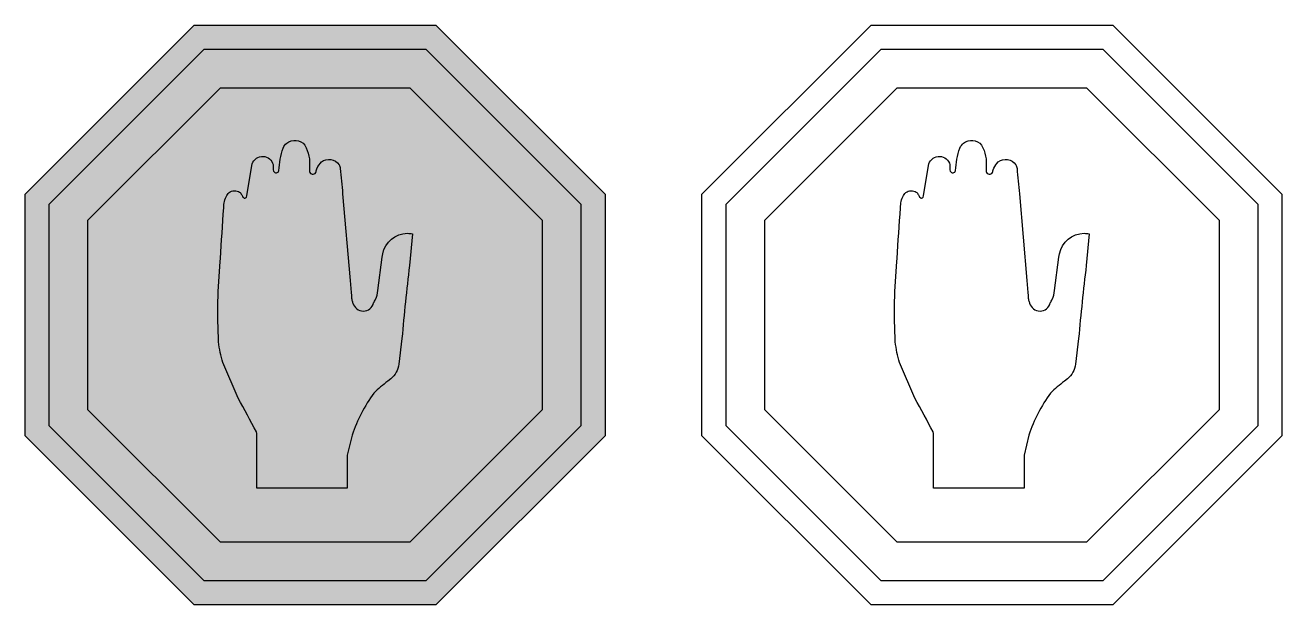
# Model space of a CAD drawing. Extents: x -700 to 600, y 0 to 600.
import ezdxf

# ---------------------------------------------------------------- set-up
doc = ezdxf.new("R2010")
doc.units = 0
doc.header["$MEASUREMENT"] = 0

msp = doc.modelspace()

# ---------------------------------------------------------------- hatches: boundary and pattern name
h = msp.add_hatch(color=1)
h.paths.add_polyline_path([(-525, 600), (-275, 600), (-100, 425), (-100, 175), (-275, 0.0001), (-525, 0.0001), (-699.999869482, 175), (-699.9999, 425)])
h.paths.add_polyline_path([(-514.645, 575), (-285.355, 575), (-125, 414.645), (-125, 185.355), (-285.355, 25.0001), (-514.645, 25.0001), (-674.9999, 185.355), (-674.9999, 414.645)], flags=16)
h.paths.add_polyline_path([(-498.076, 535), (-301.924, 535), (-165, 398.076), (-165, 201.924), (-301.924, 65.0001), (-498.076, 65.0001), (-634.9999, 201.924), (-634.9999, 398.076)], flags=0)
edge = h.paths.add_edge_path(flags=0)
edge.add_line((-460.197, 175.762), (-460.192, 176.641))
edge.add_arc((-462.7308266500393, 176.8346920497214), 2.546204502602864, 355.6372442617441, 380.8272752869066)
edge.add_arc((-470.5741916488197, 174.2718680990902), 10.79544285199112, 18.73907382055625, 25.54454483949825)
edge.add_arc((-1905.222186569475, -570.1589589634989), 1627.07928737899, 27.41207507132578, 28.80886241813834)
edge.add_line((-479.523, 213.913), (-495.374, 250.698))
edge.add_arc((-387.7205865283254, 284.5081520206647), 112.8378651506833, 186.2861900226054, 197.435670152376, ccw=False)
edge.add_arc((66.04476281188613, 301.9139832276265), 566.7067612852035, 174.5850511731633, 183.0103108132975, ccw=False)
edge.add_line((-498.133, 355.393), (-497.917, 358.423))
edge.add_arc((2092.998594264718, 217.4529901445034), 2594.74780282839, 175.7223400160021, 176.8856451978162, ccw=False)
edge.add_arc((-466.0143961300806, 410.9550616983721), 28.50663184707096, 153.1821233861505, 179.919727560763, ccw=False)
edge.add_arc((-476.1785122208505, 414.8414173553688), 17.71762434729389, 141.9937459707959, 149.5667510775403, ccw=False)
edge.add_arc((-483.4085051132994, 419.4110866021162), 9.246299979590146, 63.34877290536309, 136.7116537341028, ccw=False)
edge.add_arc((-481.4536696986775, 422.483953779559), 5.635136313369282, 27.626505263749323, 67.10106846174659, ccw=False)
edge.add_arc((-493.1137740866784, 413.2378984868419), 20.44390308823967, 25.691967132730383, 35.45617721221589, ccw=False)
edge.add_arc((-472.8889497898176, 422.9685260925856), 1.999996620330972, 205.7066572908999, 296.1342327265459)
edge.add_arc((-473.1642318572628, 423.2450098417585), 2.372782521027526, 299.1625792491201, 362.6568937139332)
edge.add_line((-470.794, 423.355), (-465.476, 454.567))
edge.add_arc((-454.4134209856024, 453.0544339244587), 11.16550538859157, 20.616865027258484, 172.2143305866174, ccw=False)
edge.add_arc((-449.8624168559558, 454.4183864094668), 6.433953589405722, 1.2522948229424173, 23.520205339957386, ccw=False)
edge.add_line((-443.43, 454.559), (-443.429, 451.701))
edge.add_arc((-436.998759517176, 450.8821587045275), 6.482167363939286, 172.7428855197398, 199.7662102685227)
edge.add_arc((-440.4522267557261, 450.3073073311867), 3.101788453475601, 211.4269616725707, 343.8396995018928)
edge.add_arc((-353.776167505566, 446.1913716936658), 83.76001050919535, 161.4811097272787, 177.7744899592249, ccw=False)
edge.add_arc((-418.4040397196154, 465.7620579648882), 16.3814872147617, 132.0829153582685, 154.5754241901199, ccw=False)
edge.add_arc((-421.0982791003882, 466.7992945522578), 13.86746876830477, 40.88419170789638, 126.68543260129059, ccw=False)
edge.add_arc((-444.7670367233405, 456.9841135755804), 39.02990251203571, -6.589844426444472, 28.949347355722182, ccw=False)
edge.add_line((-405.995, 452.505), (-405.926, 449.366))
edge.add_arc((-402.3940539837479, 449.1763432715256), 3.537034398528623, 176.9263109313101, 312.0286924520491)
edge.add_arc((-402.3096406807609, 449.12884858028), 3.445378564976326, 311.5147399679157, 348.7044102767632)
edge.add_arc((-402.3944458506649, 449.1740471327843), 3.537502654969832, 348.2555601998598, 359.6753013750063)
edge.add_arc((-391.0445148081651, 447.9527427128762), 7.904299079773493, 155.3932281300064, 171.2585913972917, ccw=False)
edge.add_arc((-380.8529378879234, 444.3250229078367), 18.70479314970021, 156.153972784728, 158.2903055130675, ccw=False)
edge.add_arc((-379.5212392362334, 443.8716404959804), 20.10648564527431, 133.6627381670494, 156.5064722001087, ccw=False)
edge.add_arc((-385.6747645839728, 448.5136375669096), 12.56193496745957, 34.00449795669772, 127.9672236870633, ccw=False)
edge.add_arc((-382.131567512253, 451.11489904817), 8.171741991302051, 4.408247722589579, 32.77832535601908, ccw=False)
edge.add_arc((-1393.321928681765, 343.8139324242416), 1025.035851313018, 4.572146813212328, 6.044045984172499, ccw=False)
edge.add_line((-371.548, 425.524), (-363.799, 335.72))
edge.add_line((-363.799, 335.72), (-362.739, 323.437))
edge.add_line((-362.739, 323.437), (-362.459, 320.188))
edge.add_line((-362.459, 320.188), (-362.276, 317.508))
edge.add_arc((-339.0364994839784, 320.2031871843752), 23.39526486691243, 186.6152907321207, 196.6317735283502)
edge.add_arc((-352.1755797763106, 317.1888025323322), 9.981292295790634, 201.6459641582663, 208.8149252320628)
edge.add_arc((-350.241848296474, 315.1298583055986), 11.02801003087201, 194.4499108009975, 346.2036970625508)
edge.add_arc((-366.4726342398492, 329.6207269184731), 31.9204803137776, 327.5641114401616, 335.0503956570371)
edge.add_arc((-357.6765901890951, 325.8492817395951), 22.35630816906339, 334.3049328718828, 358.3998539128152)
edge.add_line((-335.329, 325.225), (-330.682, 359.958))
edge.add_line((-330.682, 359.958), (-330.013, 363.203))
edge.add_arc((-304.3992326221375, 358.4737694732726), 26.04670229918147, 90.34484838977829, 169.5389335835461, ccw=False)
edge.add_arc((-304.1052337129265, 354.8088535094162), 29.71456572172122, 80.77375863595262, 90.86920322896492, ccw=False)
edge.add_line((-299.341, 384.139), (-302.391, 351.139))
edge.add_arc((2227.194385010984, 49.99680589247203), 2547.447514892714, 173.2110013755974, 174.9147081239218)
edge.add_line((-310.226, 275.799), (-313.311, 249.102))
edge.add_arc((-337.9166323561208, 252.9027744697904), 24.89745027537537, 310.0957771294725, 351.21905461780483, ccw=False)
edge.add_line((-321.881, 233.857), (-324.858, 231.377))
edge.add_arc((-257.9946275517995, 138.8977830574916), 114.1188684725113, 125.8672948473802, 135.3412293690283)
edge.add_arc((-221.0829602718343, 130.4207286967448), 147.6816286878801, 143.091152977224, 162.1202431927156)
edge.add_line((-361.6319999999999, 175.762), (-366.742, 154.875))
edge.add_line((-366.742, 154.875), (-366.742, 120.875))
edge.add_line((-366.742, 120.875), (-460.2, 120.875))
edge.add_line((-460.2, 120.875), (-460.2, 173.989))
edge.add_line((-460.2, 173.989), (-460.197, 175.762))
h = msp.add_hatch(color=7)
h.paths.add_polyline_path([(-514.645, 575), (-285.355, 575), (-125, 414.645), (-125, 185.355), (-285.355, 25.0001), (-514.645, 25.0001), (-674.9999, 185.355), (-674.9999, 414.645)])
h.paths.add_polyline_path([(-498.076, 535), (-301.924, 535), (-165, 398.076), (-165, 201.924), (-301.924, 65.0001), (-498.076, 65.0001), (-634.9999, 201.924), (-634.9999, 398.076)], flags=16)
edge = h.paths.add_edge_path(flags=0)
edge.add_line((-460.197, 175.762), (-460.192, 176.641))
edge.add_arc((-462.7308266500393, 176.8346920497214), 2.546204502602864, 355.6372442617441, 380.8272752869066)
edge.add_arc((-470.5741916488197, 174.2718680990902), 10.79544285199112, 18.73907382055625, 25.54454483949825)
edge.add_arc((-1905.222186569475, -570.1589589634989), 1627.07928737899, 27.41207507132578, 28.80886241813834)
edge.add_line((-479.523, 213.913), (-495.374, 250.698))
edge.add_arc((-387.7205865283254, 284.5081520206647), 112.8378651506833, 186.2861900226054, 197.435670152376, ccw=False)
edge.add_arc((66.04476281188613, 301.9139832276265), 566.7067612852035, 174.5850511731633, 183.0103108132975, ccw=False)
edge.add_line((-498.133, 355.393), (-497.917, 358.423))
edge.add_arc((2092.998594264718, 217.4529901445034), 2594.74780282839, 175.7223400160021, 176.8856451978162, ccw=False)
edge.add_arc((-466.0143961300806, 410.9550616983721), 28.50663184707096, 153.1821233861505, 179.919727560763, ccw=False)
edge.add_arc((-476.1785122208505, 414.8414173553688), 17.71762434729389, 141.9937459707959, 149.5667510775403, ccw=False)
edge.add_arc((-483.4085051132994, 419.4110866021162), 9.246299979590146, 63.34877290536309, 136.7116537341028, ccw=False)
edge.add_arc((-481.4536696986775, 422.483953779559), 5.635136313369282, 27.626505263749323, 67.10106846174659, ccw=False)
edge.add_arc((-493.1137740866784, 413.2378984868419), 20.44390308823967, 25.691967132730383, 35.45617721221589, ccw=False)
edge.add_arc((-472.8889497898176, 422.9685260925856), 1.999996620330972, 205.7066572908999, 296.1342327265459)
edge.add_arc((-473.1642318572628, 423.2450098417585), 2.372782521027526, 299.1625792491201, 362.6568937139332)
edge.add_line((-470.794, 423.355), (-465.476, 454.567))
edge.add_arc((-454.4134209856024, 453.0544339244587), 11.16550538859157, 20.616865027258484, 172.2143305866174, ccw=False)
edge.add_arc((-449.8624168559558, 454.4183864094668), 6.433953589405722, 1.2522948229424173, 23.520205339957386, ccw=False)
edge.add_line((-443.43, 454.559), (-443.429, 451.701))
edge.add_arc((-436.998759517176, 450.8821587045275), 6.482167363939286, 172.7428855197398, 199.7662102685227)
edge.add_arc((-440.4522267557261, 450.3073073311867), 3.101788453475601, 211.4269616725707, 343.8396995018928)
edge.add_arc((-353.776167505566, 446.1913716936658), 83.76001050919535, 161.4811097272787, 177.7744899592249, ccw=False)
edge.add_arc((-418.4040397196154, 465.7620579648882), 16.3814872147617, 132.0829153582685, 154.5754241901199, ccw=False)
edge.add_arc((-421.0982791003882, 466.7992945522578), 13.86746876830477, 40.88419170789638, 126.68543260129059, ccw=False)
edge.add_arc((-444.7670367233405, 456.9841135755804), 39.02990251203571, -6.589844426444472, 28.949347355722182, ccw=False)
edge.add_line((-405.995, 452.505), (-405.926, 449.366))
edge.add_arc((-402.3940539837479, 449.1763432715256), 3.537034398528623, 176.9263109313101, 312.0286924520491)
edge.add_arc((-402.3096406807609, 449.12884858028), 3.445378564976326, 311.5147399679157, 348.7044102767632)
edge.add_arc((-402.3944458506649, 449.1740471327843), 3.537502654969832, 348.2555601998598, 359.6753013750063)
edge.add_arc((-391.0445148081651, 447.9527427128762), 7.904299079773493, 155.3932281300064, 171.2585913972917, ccw=False)
edge.add_arc((-380.8529378879234, 444.3250229078367), 18.70479314970021, 156.153972784728, 158.2903055130675, ccw=False)
edge.add_arc((-379.5212392362334, 443.8716404959804), 20.10648564527431, 133.6627381670494, 156.5064722001087, ccw=False)
edge.add_arc((-385.6747645839728, 448.5136375669096), 12.56193496745957, 34.00449795669772, 127.9672236870633, ccw=False)
edge.add_arc((-382.131567512253, 451.11489904817), 8.171741991302051, 4.408247722589579, 32.77832535601908, ccw=False)
edge.add_arc((-1393.321928681765, 343.8139324242416), 1025.035851313018, 4.572146813212328, 6.044045984172499, ccw=False)
edge.add_line((-371.548, 425.524), (-363.799, 335.72))
edge.add_line((-363.799, 335.72), (-362.739, 323.437))
edge.add_line((-362.739, 323.437), (-362.459, 320.188))
edge.add_line((-362.459, 320.188), (-362.276, 317.508))
edge.add_arc((-339.0364994839784, 320.2031871843752), 23.39526486691243, 186.6152907321207, 196.6317735283502)
edge.add_arc((-352.1755797763106, 317.1888025323322), 9.981292295790634, 201.6459641582663, 208.8149252320628)
edge.add_arc((-350.241848296474, 315.1298583055986), 11.02801003087201, 194.4499108009975, 346.2036970625508)
edge.add_arc((-366.4726342398492, 329.6207269184731), 31.9204803137776, 327.5641114401616, 335.0503956570371)
edge.add_arc((-357.6765901890951, 325.8492817395951), 22.35630816906339, 334.3049328718828, 358.3998539128152)
edge.add_line((-335.329, 325.225), (-330.682, 359.958))
edge.add_line((-330.682, 359.958), (-330.013, 363.203))
edge.add_arc((-304.3992326221375, 358.4737694732726), 26.04670229918147, 90.34484838977829, 169.5389335835461, ccw=False)
edge.add_arc((-304.1052337129265, 354.8088535094162), 29.71456572172122, 80.77375863595262, 90.86920322896492, ccw=False)
edge.add_line((-299.341, 384.139), (-302.391, 351.139))
edge.add_arc((2227.194385010984, 49.99680589247203), 2547.447514892714, 173.2110013755974, 174.9147081239218)
edge.add_line((-310.226, 275.799), (-313.311, 249.102))
edge.add_arc((-337.9166323561208, 252.9027744697904), 24.89745027537537, 310.0957771294725, 351.21905461780483, ccw=False)
edge.add_line((-321.881, 233.857), (-324.858, 231.377))
edge.add_arc((-257.9946275517995, 138.8977830574916), 114.1188684725113, 125.8672948473802, 135.3412293690283)
edge.add_arc((-221.0829602718343, 130.4207286967448), 147.6816286878801, 143.091152977224, 162.1202431927156)
edge.add_line((-361.6319999999999, 175.762), (-366.742, 154.875))
edge.add_line((-366.742, 154.875), (-366.742, 120.875))
edge.add_line((-366.742, 120.875), (-460.2, 120.875))
edge.add_line((-460.2, 120.875), (-460.2, 173.989))
edge.add_line((-460.2, 173.989), (-460.197, 175.762))

# ---------------------------------------------------------------- linework, layer by layer
at = {"color": 1}
msp.add_lwpolyline([(-525, 600), (-275, 600), (-100, 425), (-100, 175), (-275, 0.0001), (-525, 0.0001), (-699.999869482, 175), (-699.9999, 425)], close=True, dxfattribs=at)
for points in [[(175, 600), (425, 600), (600, 425), (600, 175), (425, 0.0001), (175, 0.0001), (0.000130518, 175), (0.0001, 425)], [(-514.645, 575), (-285.355, 575), (-125, 414.645), (-125, 185.355), (-285.355, 25.0001), (-514.645, 25.0001), (-674.9999, 185.355), (-674.9999, 414.645)], [(185.355, 575), (414.645, 575), (575, 414.645), (575, 185.355), (414.645, 25.0001), (185.355, 25.0001), (25.0001, 185.355), (25.0001, 414.645)], [(-498.076, 535), (-301.924, 535), (-165, 398.076), (-165, 201.924), (-301.924, 65.0001), (-498.076, 65.0001), (-634.9999, 201.924), (-634.9999, 398.076)], [(201.924, 535), (398.076, 535), (535, 398.076), (535, 201.924), (398.076, 65.0001), (201.924, 65.0001), (65.0001, 201.924), (65.0001, 398.076)]]:
    msp.add_lwpolyline(points, close=True)
for points in [[(-460.197, 175.762), (-460.192, 176.641, 0.110357), (-460.351, 177.74, 0.0297032), (-460.834, 178.927, 0.00609471), (-479.523, 213.913), (-495.374, 250.698, -0.04868719999999999), (-499.88, 272.153, -0.0367787), (-498.133, 355.393), (-497.917, 358.423, -0.00507592), (-494.521, 410.995, -0.117197), (-491.455, 423.816, -0.0330555), (-490.139, 425.751, -0.331507), (-479.261, 427.675, -0.173964), (-476.461, 425.097, -0.04263019999999999), (-474.691, 422.101, 0.416401), (-472.008, 421.173, 0.284359), (-470.794, 423.355), (-465.476, 454.567, -0.778461), (-443.963, 456.986, -0.097469), (-443.43, 454.559), (-443.429, 451.701, 0.118461), (-443.099, 448.69, 0.651971), (-437.473, 449.444, -0.07121330000000001), (-433.199, 472.795, -0.0984584), (-429.383, 477.92, -0.392909), (-410.614, 475.876, -0.156324), (-405.995, 452.505), (-405.926, 449.366, 0.668825), (-400.026, 446.549, 0.16371), (-398.931, 448.454, 0.04986930000000001), (-398.857, 449.154, -0.0693365), (-398.231, 451.244, -0.00932178), (-397.961, 451.8869999999999, -0.100006), (-393.403, 458.417, -0.434619), (-375.261, 455.539, -0.124424), (-373.984, 451.7430000000001, -0.00642246), (-371.548, 425.524), (-363.799, 335.72), (-362.739, 323.437), (-362.459, 320.188), (-362.276, 317.508, 0.043733), (-361.453, 313.507, 0.0312907), (-360.921, 312.378, 0.7795569999999999), (-339.532, 312.5, 0.0326767), (-337.531, 316.156, 0.105523), (-335.329, 325.225), (-330.682, 359.958), (-330.013, 363.203, -0.359993), (-304.556, 384.52, -0.0440782), (-299.341, 384.139), (-302.391, 351.139, 0.00743396), (-310.226, 275.799), (-313.311, 249.102, -0.181385), (-321.881, 233.857), (-324.858, 231.377, 0.04136140000000001), (-339.168, 219.11, 0.0832214), (-361.6319999999999, 175.762), (-366.742, 154.875), (-366.742, 120.875), (-460.2, 120.875), (-460.2, 173.989)], [(239.803, 175.762), (239.808, 176.641, 0.110357), (239.649, 177.74, 0.0297032), (239.166, 178.927, 0.00609471), (220.477, 213.913), (204.626, 250.698, -0.04868719999999999), (200.12, 272.153, -0.0367787), (201.867, 355.393), (202.083, 358.423, -0.00507592), (205.479, 410.995, -0.117197), (208.545, 423.816, -0.0330555), (209.861, 425.751, -0.331507), (220.739, 427.675, -0.173964), (223.539, 425.097, -0.04263019999999999), (225.309, 422.101, 0.416401), (227.992, 421.173, 0.284359), (229.206, 423.355), (234.524, 454.567, -0.778461), (256.037, 456.986, -0.097469), (256.57, 454.559), (256.571, 451.701, 0.118461), (256.901, 448.69, 0.651971), (262.527, 449.444, -0.07121330000000001), (266.801, 472.795, -0.0984584), (270.617, 477.92, -0.392909), (289.386, 475.876, -0.156324), (294.005, 452.505), (294.074, 449.366, 0.668825), (299.974, 446.549, 0.16371), (301.069, 448.454, 0.04986930000000001), (301.143, 449.154, -0.0693365), (301.769, 451.244, -0.00932178), (302.039, 451.8869999999999, -0.100006), (306.597, 458.417, -0.434619), (324.739, 455.539, -0.124424), (326.016, 451.7430000000001, -0.00642246), (328.452, 425.524), (336.201, 335.72), (337.261, 323.437), (337.541, 320.188), (337.724, 317.508, 0.043733), (338.547, 313.507, 0.0312907), (339.079, 312.378, 0.7795569999999999), (360.468, 312.5, 0.0326767), (362.469, 316.156, 0.105523), (364.671, 325.225), (369.318, 359.958), (369.987, 363.203, -0.359993), (395.444, 384.52, -0.0440782), (400.659, 384.139), (397.609, 351.139, 0.00743396), (389.774, 275.799), (386.689, 249.102, -0.181385), (378.119, 233.857), (375.142, 231.377, 0.04136140000000001), (360.832, 219.11, 0.0832214), (338.3680000000001, 175.762), (333.258, 154.875), (333.258, 120.875), (239.8, 120.875), (239.8, 173.989)]]:
    msp.add_lwpolyline(points, format="xyb", close=True)

doc.saveas('drawing.dxf')
